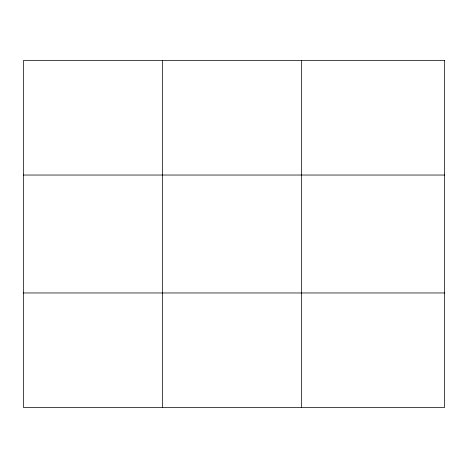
<?xml version="1.0" encoding="UTF-8"?>
<svg xmlns="http://www.w3.org/2000/svg" width="468" height="468" viewBox="0 0 468 468"><rect width="100%" height="100%" fill="white"/><g stroke="black" fill="none" stroke-linecap="round" stroke-linejoin="round"><path stroke-width="0.7" d="M162.396 60.583L162.396 407.417M301.392 60.583L301.392 407.417M23.4 175.038L444.6 175.038M23.4 292.962L444.6 292.962M444.6 60.583L444.6 407.417L23.4 407.417L23.4 60.583L444.6 60.583"/></g></svg>
